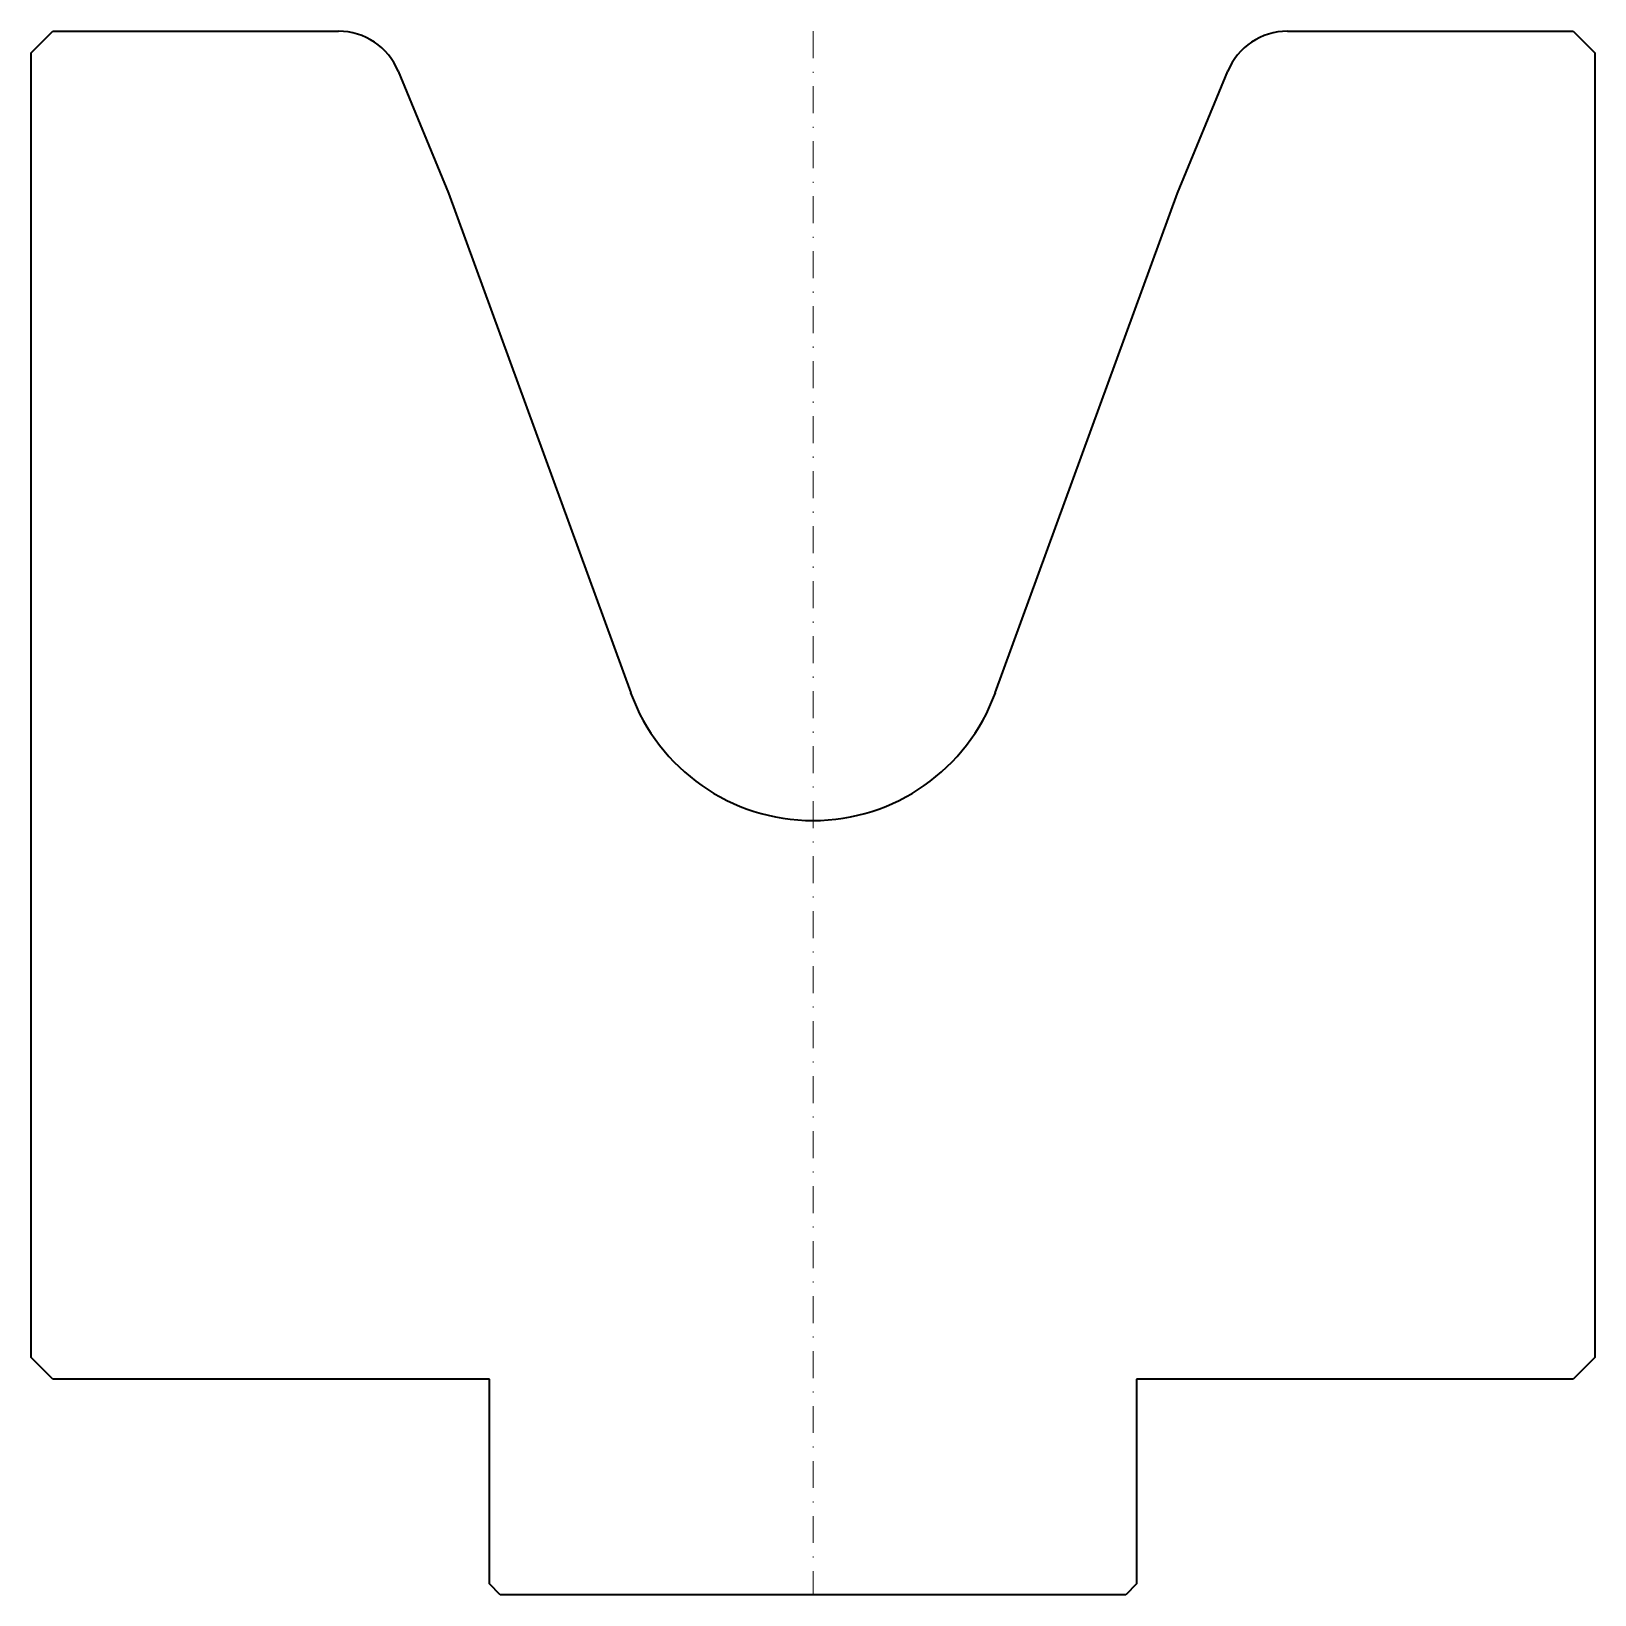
# Model space of a CAD drawing. Header units: millimetres. Extents: x -72 to 72, y -145 to 0.
import ezdxf

# ---------------------------------------------------------------- set-up
doc = ezdxf.new("R2010")
doc.units = ezdxf.units.MM
doc.header["$LTSCALE"] = 5
doc.linetypes.add('AUSGEZOGEN', pattern=[0])
doc.linetypes.add('DASHDOT', pattern=[1, 0.5, -0.25, 0, -0.25])
doc.layers.add('2', color=7, linetype='Continuous')

msp = doc.modelspace()

# ---------------------------------------------------------------- linework, layer by layer
at = {"layer": '2', "color": 7, "linetype": 'AUSGEZOGEN', "lineweight": 35}
for p, q in [((-72.5, -2), (-70.5, 0)), ((-70.5, 0), (-44.01, 0)), ((44.01, 0), (70.5, 0)), ((70.5, 0), (72.5, -2)), ((-72.5, -123), (-72.5, -2)), ((72.5, -2), (72.5, -123)), ((-38.47, -3.7), (-33.79, -15)), ((33.79, -15), (38.47, -3.7)), ((-33.79, -15), (-16.91, -61.36)), ((16.91, -61.36), (33.79, -15)), ((-70.5, -125), (-72.5, -123)), ((72.5, -123), (70.5, -125)), ((-30, -125), (-70.5, -125)), ((-30, -144), (-30, -125)), ((70.5, -125), (30, -125)), ((30, -125), (30, -144)), ((-29, -145), (-30, -144)), ((29, -145), (-29, -145)), ((30, -144), (29, -145))]:
    msp.add_line(p, q, dxfattribs=at)
at = {"layer": '2', "color": 7, "linetype": 'DASHDOT', "lineweight": 18}
msp.add_line((0, 0), (0, -145), dxfattribs=at)
at = {"layer": '2', "color": 7, "linetype": 'AUSGEZOGEN', "lineweight": 35}
for centre, radius, start, end in [((-44.01, -6), 6, 22.5, 90), ((44.01, -6), 6, 90, 157.5), ((0, -55.2), 18, 200, 340)]:
    msp.add_arc(centre, radius, start, end, dxfattribs=at)

doc.saveas('drawing.dxf')
